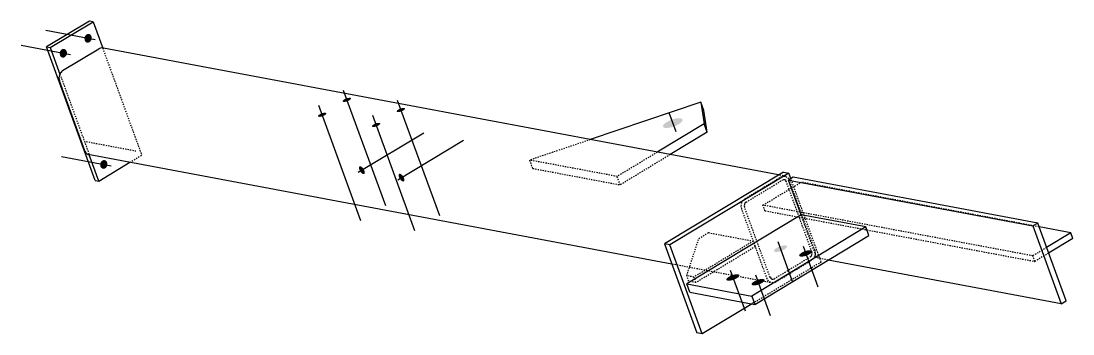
# Model space of a CAD drawing. Header units: millimetres. Extents: x 17 to 26524, y 3 to 509.
# Drawn here: x 17 to 1687, y 10 to 507 of the extents above; entities that cross this region are included whole.
import ezdxf

# ---------------------------------------------------------------- set-up
doc = ezdxf.new("R2010")
doc.units = ezdxf.units.MM
doc.linetypes.add('DXK_LINE_DOT2', pattern=[3.9198, 1.9599, -1.9599])
doc.layers.add('STÅL', color=7, linetype='Continuous')

msp = doc.modelspace()

# ---------------------------------------------------------------- hatches: boundary and pattern name
at = {"layer": 'STÅL', "linetype": 'Continuous'}
for points in [[(118.2, 480.2), (118.6, 481.6), (119.2, 482.9), (120.1, 484), (121.1, 485), (122.2, 485.6), (123.3, 486), (124.5, 486.1), (125.7, 485.9), (126.8, 485.4), (127.8, 484.6), (128.5, 483.6), (129.1, 482.3), (129.5, 481), (129.6, 479.6), (129.4, 478.1), (129, 476.7), (128.4, 475.4), (127.6, 474.3), (126.6, 473.3), (125.5, 472.7), (124.3, 472.3), (123.1, 472.2), (122, 472.4), (120.9, 472.9), (119.9, 473.7), (119.1, 474.7), (118.5, 476), (118.2, 477.3), (118.1, 478.8)], [(79, 456.4), (79.4, 457.9), (80, 459.2), (80.8, 460.3), (81.8, 461.2), (82.9, 461.9), (84.1, 462.3), (85.3, 462.3), (86.4, 462.1), (87.5, 461.6), (88.5, 460.8), (89.3, 459.8), (89.8, 458.6), (90.2, 457.2), (90.3, 455.8), (90.2, 454.3), (89.8, 452.9), (89.1, 451.6), (88.3, 450.5), (87.3, 449.6), (86.2, 448.9), (85.1, 448.5), (83.9, 448.4), (82.7, 448.7), (81.6, 449.2), (80.6, 450), (79.9, 451), (79.3, 452.2), (78.9, 453.6), (78.8, 455)], [(535.4, 379.2), (534, 378.7), (532.6, 378.4), (531.3, 378.2), (530.2, 378.1), (529.2, 378.2), (528.5, 378.4), (528.1, 378.8), (527.9, 379.3), (528, 379.8), (528.4, 380.5), (529.1, 381.1), (530, 381.8), (531.1, 382.5), (532.4, 383.1), (533.7, 383.7), (535.1, 384.1), (536.5, 384.4), (537.7, 384.6), (538.9, 384.7), (539.8, 384.6), (540.5, 384.4), (541, 384), (541.2, 383.6), (541, 383), (540.6, 382.4), (540, 381.7), (539.1, 381), (538, 380.3), (536.7, 379.7)], [(621, 363.1), (619.6, 362.6), (618.3, 362.3), (617, 362.1), (615.9, 362), (614.9, 362.1), (614.2, 362.3), (613.7, 362.7), (613.6, 363.2), (613.7, 363.7), (614.1, 364.4), (614.8, 365), (615.7, 365.7), (616.8, 366.4), (618, 367), (619.4, 367.6), (620.8, 368), (622.1, 368.3), (623.4, 368.5), (624.5, 368.6), (625.5, 368.5), (626.2, 368.3), (626.7, 367.9), (626.8, 367.5), (626.7, 366.9), (626.3, 366.3), (625.6, 365.6), (624.7, 364.9), (623.6, 364.2), (622.4, 363.6)], [(496.1, 355.4), (494.7, 355), (493.3, 354.6), (492.1, 354.4), (490.9, 354.4), (490, 354.5), (489.3, 354.7), (488.8, 355), (488.6, 355.5), (488.7, 356.1), (489.2, 356.7), (489.8, 357.4), (490.7, 358.1), (491.8, 358.7), (493.1, 359.4), (494.4, 359.9), (495.8, 360.4), (497.2, 360.7), (498.5, 360.9), (499.6, 360.9), (500.5, 360.9), (501.3, 360.6), (501.7, 360.3), (501.9, 359.8), (501.8, 359.2), (501.4, 358.6), (500.7, 357.9), (499.8, 357.2), (498.7, 356.6), (497.4, 356)], [(1053.7, 339.2), (1050.4, 338.1), (1047.2, 337.3), (1044.2, 336.9), (1041.5, 336.7), (1039.3, 336.9), (1037.6, 337.5), (1036.5, 338.3), (1036.1, 339.4), (1036.4, 340.8), (1037.4, 342.2), (1038.9, 343.8), (1041.1, 345.5), (1043.7, 347), (1046.6, 348.5), (1049.8, 349.8), (1053.1, 350.8), (1056.3, 351.6), (1059.3, 352.1), (1062, 352.2), (1064.2, 352), (1065.9, 351.5), (1067, 350.6), (1067.4, 349.5), (1067.1, 348.2), (1066.2, 346.7), (1064.6, 345.1), (1062.4, 343.5), (1059.8, 341.9), (1056.9, 340.5)], [(581.7, 339.3), (580.4, 338.9), (579, 338.5), (577.7, 338.3), (576.6, 338.3), (575.6, 338.4), (574.9, 338.6), (574.5, 338.9), (574.3, 339.4), (574.4, 340), (574.8, 340.6), (575.5, 341.3), (576.4, 342), (577.5, 342.6), (578.8, 343.3), (580.1, 343.8), (581.5, 344.3), (582.9, 344.6), (584.1, 344.8), (585.3, 344.8), (586.2, 344.8), (586.9, 344.5), (587.4, 344.2), (587.6, 343.7), (587.4, 343.1), (587, 342.5), (586.4, 341.8), (585.5, 341.1), (584.4, 340.5), (583.1, 339.9)], [(143.2, 279.8), (143.6, 281.2), (144.2, 282.5), (145.1, 283.7), (146.1, 284.6), (147.2, 285.3), (148.3, 285.7), (149.5, 285.7), (150.7, 285.5), (151.8, 285), (152.8, 284.2), (153.5, 283.2), (154.1, 282), (154.5, 280.6), (154.6, 279.2), (154.4, 277.7), (154, 276.3), (153.4, 275), (152.6, 273.9), (151.6, 273), (150.5, 272.3), (149.3, 271.9), (148.1, 271.8), (147, 272.1), (145.9, 272.6), (144.9, 273.4), (144.1, 274.4), (143.5, 275.6), (143.2, 277), (143.1, 278.4)], [(561.2, 271.4), (561.9, 270.1), (562.4, 268.8), (562.8, 267.6), (562.9, 266.4), (562.9, 265.4), (562.7, 264.6), (562.2, 264), (561.7, 263.6), (560.9, 263.5), (560.1, 263.7), (559.2, 264.1), (558.2, 264.8), (557.3, 265.7), (556.4, 266.8), (555.5, 268), (554.8, 269.3), (554.3, 270.6), (553.9, 271.9), (553.8, 273), (553.8, 274.1), (554, 274.9), (554.5, 275.5), (555, 275.9), (555.8, 276), (556.6, 275.8), (557.5, 275.3), (558.5, 274.6), (559.4, 273.7), (560.3, 272.6)], [(624, 259.6), (624.7, 258.3), (625.2, 257), (625.6, 255.8), (625.8, 254.6), (625.7, 253.6), (625.5, 252.8), (625.1, 252.1), (624.5, 251.8), (623.8, 251.7), (622.9, 251.9), (622, 252.3), (621, 253), (620.1, 253.9), (619.2, 255), (618.4, 256.2), (617.7, 257.5), (617.1, 258.8), (616.8, 260.1), (616.6, 261.2), (616.6, 262.3), (616.9, 263.1), (617.3, 263.7), (617.9, 264.1), (618.6, 264.1), (619.4, 264), (620.4, 263.5), (621.3, 262.8), (622.3, 261.9), (623.2, 260.8)], [(1224, 141.5), (1221.9, 140.8), (1219.7, 140.3), (1217.7, 140), (1215.9, 139.9), (1214.4, 140), (1213.3, 140.4), (1212.6, 141), (1212.3, 141.7), (1212.5, 142.6), (1213.2, 143.6), (1214.2, 144.6), (1215.6, 145.7), (1217.4, 146.8), (1219.3, 147.7), (1221.5, 148.6), (1223.6, 149.3), (1225.8, 149.8), (1227.8, 150.1), (1229.6, 150.2), (1231.1, 150.1), (1232.2, 149.7), (1232.9, 149.2), (1233.2, 148.4), (1233, 147.6), (1232.3, 146.6), (1231.3, 145.5), (1229.9, 144.4), (1228.1, 143.4), (1226.2, 142.4)], [(1264, 134), (1261.8, 133.3), (1259.7, 132.8), (1257.7, 132.5), (1255.9, 132.4), (1254.4, 132.5), (1253.3, 132.9), (1252.6, 133.4), (1252.3, 134.2), (1252.5, 135.1), (1253.1, 136.1), (1254.2, 137.1), (1255.6, 138.2), (1257.3, 139.3), (1259.3, 140.2), (1261.4, 141.1), (1263.6, 141.8), (1265.8, 142.3), (1267.8, 142.6), (1269.5, 142.7), (1271, 142.6), (1272.2, 142.2), (1272.9, 141.7), (1273.1, 140.9), (1273, 140), (1272.3, 139), (1271.3, 138), (1269.8, 136.9), (1268.1, 135.9), (1266.1, 134.9)], [(1148.5, 95.8), (1146.3, 95.1), (1144.2, 94.6), (1142.2, 94.3), (1140.4, 94.2), (1138.9, 94.4), (1137.8, 94.7), (1137.1, 95.3), (1136.8, 96), (1137, 96.9), (1137.6, 97.9), (1138.7, 98.9), (1140.1, 100), (1141.8, 101.1), (1143.8, 102.1), (1145.9, 102.9), (1148.1, 103.6), (1150.2, 104.1), (1152.2, 104.4), (1154, 104.5), (1155.5, 104.4), (1156.6, 104), (1157.4, 103.5), (1157.6, 102.7), (1157.4, 101.9), (1156.8, 100.9), (1155.8, 99.8), (1154.3, 98.7), (1152.6, 97.7), (1150.6, 96.7)], [(1188.5, 88.3), (1186.3, 87.6), (1184.2, 87.1), (1182.2, 86.8), (1180.4, 86.7), (1178.9, 86.8), (1177.8, 87.2), (1177.1, 87.8), (1176.8, 88.5), (1177, 89.4), (1177.6, 90.4), (1178.7, 91.4), (1180.1, 92.5), (1181.8, 93.6), (1183.8, 94.5), (1185.9, 95.4), (1188.1, 96.1), (1190.2, 96.6), (1192.2, 96.9), (1194, 97), (1195.5, 96.9), (1196.6, 96.5), (1197.3, 96), (1197.6, 95.2), (1197.4, 94.3), (1196.8, 93.4), (1195.7, 92.3), (1194.3, 91.2), (1192.6, 90.2), (1190.6, 89.2)]]:
    msp.add_hatch(color=96, dxfattribs=at).paths.add_polyline_path(points)

# ---------------------------------------------------------------- linework, layer by layer
at = {"layer": 'STÅL', "color": 2, "linetype": 'Continuous'}
for p, q in [((126, 506.6), (58.1, 465.4)), ((63.8, 464.4), (131.8, 505.5)), ((131.8, 505.5), (126, 506.6)), ((131.8, 505.5), (147, 463.5)), ((58.1, 465.4), (63.8, 464.4)), ((135.2, 253.5), (58.1, 465.4)), ((63.8, 464.4), (79.1, 422.4)), ((83.5, 427.8), (140.9, 462.6)), ((144.7, 463.9), (140.9, 462.6)), ((148.5, 463.3), (144.7, 463.9)), ((1219.6, 262.1), (148.5, 463.3)), ((78.3, 420.9), (77.5, 416.2)), ((80.4, 424.9), (78.3, 420.9)), ((83.5, 427.8), (80.4, 424.9)), ((77.5, 416.2), (78.3, 411.8)), ((118.8, 300.5), (78.3, 411.8)), ((1096.3, 377.6), (920.8, 318.2)), ((1101.1, 364.4), (1096.3, 377.6)), ((1096.3, 377.6), (1101.8, 343.3)), ((1106.6, 330.1), (1101.1, 364.4)), ((1101.8, 343.3), (1027.2, 298.2)), ((1106.6, 330.1), (1101.8, 343.3)), ((1106.6, 330.1), (1047.6, 294.4)), ((118.8, 300.5), (121, 296.9)), ((121, 296.9), (124.2, 294.6)), ((1050.1, 120.6), (124.2, 294.6)), ((140.9, 252.4), (125.7, 294.3)), ((140.9, 252.4), (190.1, 282.2)), ((135.2, 253.5), (140.9, 252.4)), ((1227.3, 266.7), (1038.5, 152.5)), ((1235.9, 265.1), (1047.1, 150.9)), ((1227.3, 266.7), (1235.9, 265.1)), ((1242.9, 258.6), (1235.4, 254)), ((1255.4, 198.8), (1235.4, 254)), ((1235.4, 254), (1623.3, 181.1)), ((1239.1, 256.3), (1235.9, 265.1)), ((1630.9, 185.7), (1242.9, 258.6)), ((1255.4, 198.8), (1074.2, 89.2)), ((1358.2, 179.5), (1255.4, 198.8)), ((1630.9, 185.7), (1623.3, 181.1)), ((1675.9, 62), (1630.9, 185.7)), ((1358.2, 179.5), (1177, 69.8)), ((1363.1, 166.2), (1358.2, 179.5)), ((1623.3, 181.1), (1668.3, 57.5)), ((1683.6, 170.2), (1633.1, 179.7)), ((1683.6, 170.2), (1645, 146.8)), ((1686.9, 161.3), (1683.6, 170.2)), ((1047.1, 150.9), (1038.5, 152.5)), ((1038.5, 152.5), (1089.9, 11.2)), ((1098.5, 9.6), (1047.1, 150.9)), ((1181.8, 56.6), (1363.1, 166.2)), ((1686.9, 161.3), (1648.2, 138)), ((1668.3, 57.5), (1298.2, 127)), ((1074.2, 89.2), (1177, 69.8)), ((1079, 75.9), (1074.2, 89.2)), ((1079, 75.9), (1181.8, 56.6)), ((1177, 69.8), (1181.8, 56.6)), ((1177.5, 57.4), (1098.5, 9.6)), ((1668.3, 57.5), (1675.9, 62)), ((1098.5, 9.6), (1089.9, 11.2))]:
    msp.add_line(p, q, dxfattribs=at)
at = {"layer": 'STÅL', "color": 96, "linetype": 'Continuous'}
for p, q in [((56.7, 491.8), (135.3, 477)), ((17.4, 468), (96, 453.2)), ((528.9, 396.9), (595.6, 213.6)), ((489.6, 373.1), (556.3, 189.9)), ((614.6, 380.8), (681.3, 197.5)), ((575.3, 357), (642, 173.8)), ((1045.7, 361.3), (1056.6, 331.2)), ((552.7, 266.3), (656.5, 329.1)), ((615.5, 254.5), (719.4, 317.3)), ((81.7, 291.4), (160.3, 276.6)), ((1218.6, 156.5), (1242, 92.1)), ((1258.5, 149), (1282, 84.6)), ((1143, 110.9), (1166.5, 46.4)), ((1183, 103.3), (1206.5, 38.9))]:
    msp.add_line(p, q, dxfattribs=at)
at = {"layer": 'STÅL', "color": 7, "linetype": 'DXK_LINE_DOT2'}
for p, q in [((147, 463.5), (208.9, 293.6)), ((79.1, 422.4), (125.7, 294.3)), ((920.8, 318.2), (824.8, 285.7)), ((190.1, 282.2), (208.9, 293.6)), ((829.7, 272.5), (824.8, 285.7)), ((963.5, 259.7), (824.8, 285.7)), ((1027.2, 298.2), (963.5, 259.7)), ((1047.6, 294.4), (968.3, 246.4)), ((829.7, 272.5), (968.3, 246.4)), ((968.3, 246.4), (963.5, 259.7)), ((1166.3, 224.4), (1223.7, 259.1)), ((1168.2, 219.1), (1225.6, 253.8)), ((1194.9, 214.1), (1255.3, 250.7)), ((1231.2, 259.9), (1219.6, 262.1)), ((1223.7, 259.1), (1227.4, 260.4)), ((1227.5, 254.5), (1225.6, 253.8)), ((1227.4, 260.4), (1231.2, 259.9)), ((1229.4, 254.2), (1227.5, 254.5)), ((1231, 253.1), (1229.4, 254.2)), ((1232.1, 251.2), (1231, 253.1)), ((1231.2, 259.9), (1234.4, 257.6)), ((1272.6, 140), (1232.1, 251.2)), ((1234.4, 257.6), (1236.6, 254)), ((1277.1, 142.7), (1236.6, 254)), ((1287.3, 123.8), (1239.1, 256.3)), ((1633.1, 179.7), (1255.3, 250.7)), ((1160.3, 212.8), (1161, 217.4)), ((1161, 217.4), (1163.1, 221.5)), ((1163.1, 221.5), (1166.3, 224.4)), ((1166.6, 217.6), (1165.6, 215.6)), ((1168.2, 219.1), (1166.6, 217.6)), ((1161.1, 208.3), (1160.3, 212.8)), ((1201.6, 97), (1161.1, 208.3)), ((1165.6, 215.6), (1165.2, 213.3)), ((1165.2, 213.3), (1165.6, 211)), ((1206.1, 99.8), (1165.6, 211)), ((1198.1, 205.3), (1194.9, 214.1)), ((1623.2, 133.6), (1194.9, 214.1)), ((1198.1, 205.3), (1626.4, 124.8)), ((1280.3, 130.4), (1255.4, 198.8)), ((1093.2, 161.4), (1108.3, 170.5)), ((1108.3, 170.5), (1179.7, 157.1)), ((1073.9, 102.1), (1093.2, 161.4)), ((1179.7, 157.1), (1085.3, 100)), ((1182.9, 148.3), (1179.7, 157.1)), ((1182.9, 148.3), (1088.5, 91.1)), ((1271.5, 133.4), (1272.6, 135.4)), ((1272.9, 137.8), (1272.6, 140)), ((1272.6, 135.4), (1272.9, 137.8)), ((1277.2, 133.6), (1275.1, 129.6)), ((1277.1, 142.7), (1277.9, 138.3)), ((1277.9, 138.3), (1277.2, 133.6)), ((1645, 146.8), (1623.2, 133.6)), ((1626.4, 124.8), (1623.2, 133.6)), ((1648.2, 138), (1626.4, 124.8)), ((1206.9, 91.2), (1050.1, 120.6)), ((1287.3, 123.8), (1177.5, 57.4)), ((1212.5, 97.2), (1269.9, 131.9)), ((1214.5, 91.9), (1271.9, 126.7)), ((1269.9, 131.9), (1271.5, 133.4)), ((1275.1, 129.6), (1271.9, 126.7)), ((1298.2, 127), (1280.3, 130.4)), ((1077.1, 93.3), (1073.9, 102.1)), ((1085.3, 100), (1073.9, 102.1)), ((1088.5, 91.1), (1077.1, 93.3)), ((1088.5, 91.1), (1085.3, 100)), ((1203.7, 93.4), (1201.6, 97)), ((1206.9, 91.2), (1203.7, 93.4)), ((1206.1, 99.8), (1207.2, 98)), ((1210.7, 90.6), (1206.9, 91.2)), ((1207.2, 98), (1208.8, 96.8)), ((1208.8, 96.8), (1210.7, 96.6)), ((1210.7, 96.6), (1212.5, 97.2)), ((1214.5, 91.9), (1210.7, 90.6))]:
    msp.add_line(p, q, dxfattribs=at)
at = {"layer": 'STÅL', "color": 96, "linetype": 'DXK_LINE_DOT2'}
msp.add_line((121, 315.2), (199.5, 300.4), dxfattribs=at)

doc.saveas('drawing.dxf')
